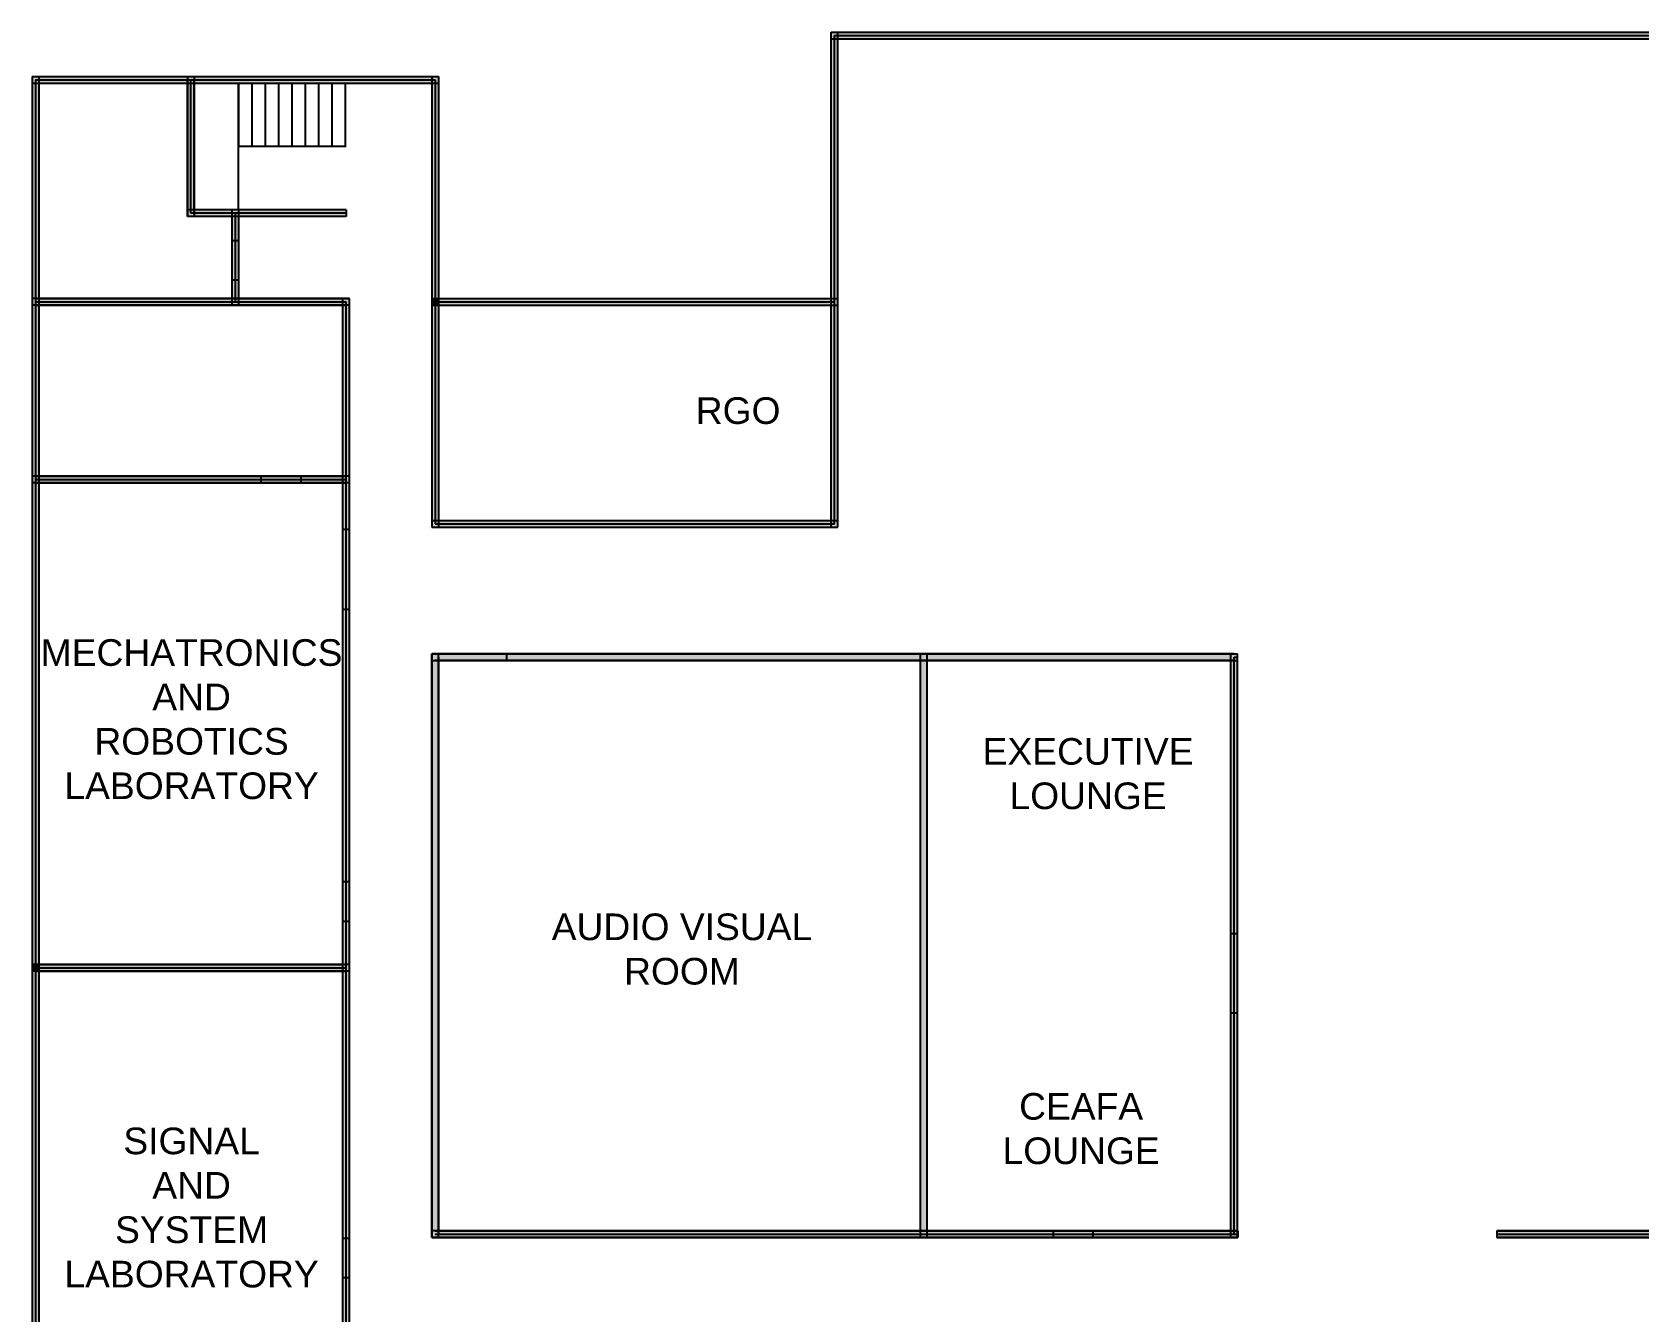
# Model space of a CAD drawing. Header units: millimetres. Extents: x 3.1 to 63.3, y 1.8 to 56.
# Drawn here: x 3.14 to 39.33, y 27.13 to 55.96 of the extents above; entities that cross this region are included whole.
import ezdxf

# ---------------------------------------------------------------- set-up
doc = ezdxf.new("R2010")
doc.units = ezdxf.units.MM
for name, color, linetype in [('1 - 1Z', 7, 'Continuous'), ('hatches', 7, 'Continuous'), ('label', 7, 'Continuous')]:
    doc.layers.add(name, color=color, linetype=linetype)
doc.styles.get("Standard").update_dxf_attribs({"font": 'arial.ttf'})

msp = doc.modelspace()

# ---------------------------------------------------------------- hatches: boundary and pattern name
at = {"layer": 'hatches'}
h = msp.add_hatch(color=256, dxfattribs=at)
h.dxf.hatch_style = 1
h.paths.add_polyline_path([(12.286, 49.809), (12.211, 49.809), (12.211, 44.959), (12.286, 44.959)])
h.paths.add_polyline_path([(12.211, 49.809), (12.136, 49.809), (12.136, 44.959), (12.211, 44.959)])
h.paths.add_polyline_path([(21.136, 49.959), (12.286, 49.959), (12.286, 49.884), (21.136, 49.884)])
h.paths.add_polyline_path([(21.136, 49.884), (12.286, 49.884), (12.286, 49.809), (21.136, 49.809)])
h.paths.add_polyline_path([(21.211, 49.959), (21.136, 49.959), (21.136, 49.884), (21.211, 49.884)])
h.paths.add_polyline_path([(21.211, 49.884), (21.136, 49.884), (21.136, 49.809), (21.211, 49.809)])
h.paths.add_polyline_path([(21.286, 49.959), (21.211, 49.959), (21.211, 49.809), (21.286, 49.809)])
h.paths.add_polyline_path([(21.211, 55.884), (21.286, 55.884), (21.286, 55.959), (21.136, 55.959), (21.136, 55.809), (21.211, 55.809)])
h.paths.add_polyline_path([(21.286, 55.884), (21.211, 55.884), (21.211, 55.809), (21.286, 55.809)], flags=17)
h.paths.add_polyline_path([(21.286, 55.809), (21.211, 55.809), (21.211, 49.959), (21.286, 49.959)])
h.paths.add_polyline_path([(21.211, 55.809), (21.136, 55.809), (21.136, 49.959), (21.211, 49.959)])
h.paths.add_polyline_path([(21.211, 49.809), (21.136, 49.809), (21.136, 44.959), (21.211, 44.959)])
h = msp.add_hatch(color=256, dxfattribs=at)
h.dxf.hatch_style = 1
h.paths.add_polyline_path([(39.136, 55.884), (36.461, 55.884), (29.961, 55.884), (21.286, 55.884), (21.286, 55.809), (39.136, 55.809)])
h.paths.add_polyline_path([(39.136, 55.959), (21.286, 55.959), (21.286, 55.884), (29.961, 55.884), (36.461, 55.884), (39.136, 55.884)])
h = msp.add_hatch(color=256, dxfattribs=at)
h.dxf.hatch_style = 1
h.paths.add_polyline_path([(45.286, 55.959), (45.136, 55.959), (45.136, 55.884), (45.211, 55.884), (45.211, 55.809), (45.286, 55.809)])
h.paths.add_polyline_path([(45.211, 55.884), (45.136, 55.884), (45.136, 55.809), (45.211, 55.809)], flags=17)
h.paths.add_polyline_path([(45.136, 55.884), (36.461, 55.884), (29.961, 55.884), (21.286, 55.884), (21.286, 55.809), (45.136, 55.809)])
h.paths.add_polyline_path([(45.136, 55.959), (21.286, 55.959), (21.286, 55.884), (29.961, 55.884), (36.461, 55.884), (45.136, 55.884)])
h.paths.add_polyline_path([(45.211, 55.809), (45.136, 55.809), (45.136, 44.959), (45.211, 44.959)])
h.paths.add_polyline_path([(45.286, 55.809), (45.211, 55.809), (45.211, 44.959), (45.286, 44.959)])
h.paths.add_polyline_path([(45.211, 44.959), (45.136, 44.959), (45.136, 44.884), (45.211, 44.884)])
h.paths.add_polyline_path([(45.286, 44.959), (45.211, 44.959), (45.211, 44.884), (45.286, 44.884)])
h.paths.add_polyline_path([(45.286, 44.884), (45.211, 44.884), (45.136, 44.884), (45.136, 44.809), (45.286, 44.809)])
h.paths.add_polyline_path([(54.136, 44.959), (45.286, 44.959), (45.286, 44.884), (54.136, 44.884)])
h.paths.add_polyline_path([(54.136, 44.884), (45.286, 44.884), (45.286, 44.809), (54.136, 44.809)])
h.paths.add_polyline_path([(54.211, 44.959), (54.136, 44.959), (54.136, 44.884), (54.211, 44.884)], flags=17)
h.paths.add_polyline_path([(54.286, 44.959), (54.211, 44.959), (54.211, 44.884), (54.136, 44.884), (54.136, 44.809), (54.286, 44.809)])
h.paths.add_polyline_path([(54.286, 54.809), (54.211, 54.809), (54.211, 44.959), (54.286, 44.959)])
h.paths.add_polyline_path([(54.211, 54.809), (54.136, 54.809), (54.136, 44.959), (54.211, 44.959)])
h.paths.add_polyline_path([(54.286, 54.884), (54.211, 54.884), (54.211, 54.809), (54.286, 54.809)], flags=17)
h.paths.add_polyline_path([(54.286, 54.959), (54.136, 54.959), (54.136, 54.809), (54.211, 54.809), (54.211, 54.884), (54.286, 54.884)])
h.paths.add_polyline_path([(59.636, 54.959), (54.286, 54.959), (54.286, 54.884), (56.211, 54.884), (59.636, 54.884)])
h.paths.add_polyline_path([(59.636, 54.884), (56.211, 54.884), (54.286, 54.884), (54.286, 54.809), (59.636, 54.809)])
h.paths.add_polyline_path([(59.786, 54.959), (59.636, 54.959), (59.636, 54.884), (59.786, 54.884)])
h.paths.add_polyline_path([(59.786, 54.884), (59.711, 54.884), (59.711, 54.809), (59.786, 54.809)])
h = msp.add_hatch(color=256, dxfattribs=at)
h.dxf.hatch_style = 1
h.paths.add_polyline_path([(10.211, 51.959), (7.786, 51.959), (7.786, 51.884), (10.211, 51.884)])
h.paths.add_polyline_path([(10.211, 51.884), (7.786, 51.884), (7.786, 51.809), (10.211, 51.809)])
h.paths.add_polyline_path([(7.786, 51.959), (7.636, 51.959), (7.636, 51.884), (7.786, 51.884)])
h.paths.add_polyline_path([(7.711, 51.884), (7.636, 51.884), (7.636, 51.809), (7.711, 51.809)])
h.paths.add_polyline_path([(7.786, 51.884), (7.711, 51.884), (7.711, 51.809), (7.786, 51.809)])
h.paths.add_polyline_path([(7.636, 51.884), (6.786, 51.884), (6.786, 51.809), (7.636, 51.809)])
h.paths.add_polyline_path([(7.636, 51.959), (6.786, 51.959), (6.786, 51.884), (7.636, 51.884)])
h.paths.add_polyline_path([(7.711, 51.809), (7.636, 51.809), (7.636, 51.259), (7.711, 51.259)])
h.paths.add_polyline_path([(7.786, 51.809), (7.711, 51.809), (7.711, 51.259), (7.786, 51.259)])
h.paths.add_polyline_path([(7.711, 51.259), (7.636, 51.259), (7.636, 50.372), (7.711, 50.372)])
h.paths.add_polyline_path([(7.786, 51.259), (7.711, 51.259), (7.711, 50.372), (7.786, 50.372)])
h.paths.add_polyline_path([(7.786, 50.372), (7.711, 50.372), (7.711, 49.959), (7.786, 49.959)])
h.paths.add_polyline_path([(7.711, 50.372), (7.636, 50.372), (7.636, 49.959), (7.711, 49.959)])
h.paths.add_polyline_path([(6.786, 51.959), (6.711, 51.959), (6.711, 51.884), (6.786, 51.884)], flags=17)
h.paths.add_polyline_path([(6.786, 51.884), (6.711, 51.884), (6.711, 51.959), (6.636, 51.959), (6.636, 51.809), (6.786, 51.809)])
h.paths.add_polyline_path([(6.711, 54.809), (6.636, 54.809), (6.636, 51.959), (6.711, 51.959)])
h.paths.add_polyline_path([(6.786, 54.809), (6.711, 54.809), (6.711, 51.959), (6.786, 51.959)])
h.paths.add_polyline_path([(6.786, 54.959), (6.636, 54.959), (6.636, 54.884), (6.786, 54.884)])
h.paths.add_polyline_path([(6.711, 54.884), (6.636, 54.884), (6.636, 54.809), (6.711, 54.809)])
h.paths.add_polyline_path([(6.786, 54.884), (6.711, 54.884), (6.711, 54.809), (6.786, 54.809)])
h.paths.add_polyline_path([(6.636, 54.959), (3.286, 54.959), (3.286, 54.884), (6.636, 54.884)])
h.paths.add_polyline_path([(6.636, 54.884), (3.286, 54.884), (3.286, 54.809), (6.636, 54.809)])
h.paths.add_polyline_path([(3.286, 54.959), (3.136, 54.959), (3.136, 54.809), (3.211, 54.809), (3.211, 54.884), (3.286, 54.884)])
h.paths.add_polyline_path([(3.286, 54.884), (3.211, 54.884), (3.211, 54.809), (3.286, 54.809)], flags=0)
h = msp.add_hatch(color=256, dxfattribs=at)
h.dxf.hatch_style = 1
h.paths.add_polyline_path([(10.286, 42.957), (10.211, 42.957), (10.211, 36.823), (10.286, 36.823)])
h.paths.add_polyline_path([(10.211, 42.957), (10.136, 42.957), (10.136, 36.823), (10.211, 36.823)])
h.paths.add_polyline_path([(3.211, 45.809), (3.136, 45.809), (3.136, 34.959), (3.211, 34.959)])
h.paths.add_polyline_path([(3.286, 45.809), (3.211, 45.809), (3.211, 34.959), (3.286, 34.959)])
h.paths.add_polyline_path([(3.211, 45.959), (3.136, 45.959), (3.136, 45.809), (3.211, 45.809), (3.211, 45.884)])
h.paths.add_polyline_path([(3.286, 45.959), (3.211, 45.959), (3.211, 45.884), (3.286, 45.884)])
h.paths.add_polyline_path([(3.286, 45.884), (3.211, 45.884), (3.211, 45.809), (3.286, 45.809)])
h.paths.add_polyline_path([(8.294, 45.959), (3.286, 45.959), (3.286, 45.884), (8.294, 45.884)])
h.paths.add_polyline_path([(8.294, 45.884), (3.286, 45.884), (3.286, 45.809), (8.294, 45.809)])
h.paths.add_polyline_path([(3.211, 49.809), (3.136, 49.809), (3.136, 45.959), (3.211, 45.959)])
h.paths.add_polyline_path([(3.286, 49.809), (3.211, 49.809), (3.211, 45.959), (3.286, 45.959)])
h.paths.add_polyline_path([(10.286, 45.959), (10.211, 45.959), (10.211, 45.884), (10.211, 45.809), (10.286, 45.809)])
h.paths.add_polyline_path([(10.211, 45.959), (10.136, 45.959), (10.136, 45.884), (10.211, 45.884)])
h.paths.add_polyline_path([(10.211, 45.884), (10.136, 45.884), (10.136, 45.809), (10.211, 45.809)])
h.paths.add_polyline_path([(10.136, 45.884), (9.194, 45.884), (9.194, 45.809), (10.136, 45.809)])
h.paths.add_polyline_path([(9.194, 45.959), (8.294, 45.959), (8.294, 45.884), (9.194, 45.884)])
h.paths.add_polyline_path([(9.194, 45.884), (8.294, 45.884), (8.294, 45.809), (9.194, 45.809)])
h.paths.add_polyline_path([(10.136, 45.959), (9.194, 45.959), (9.194, 45.884), (10.136, 45.884)])
h.paths.add_polyline_path([(10.211, 45.809), (10.136, 45.809), (10.136, 44.757), (10.211, 44.757)])
h.paths.add_polyline_path([(10.286, 45.809), (10.211, 45.809), (10.211, 44.757), (10.286, 44.757)])
h.paths.add_polyline_path([(10.286, 44.757), (10.211, 44.757), (10.211, 42.957), (10.286, 42.957)])
h.paths.add_polyline_path([(10.211, 44.757), (10.136, 44.757), (10.136, 42.957), (10.211, 42.957)])
h.paths.add_polyline_path([(10.211, 49.809), (10.136, 49.809), (10.136, 45.959), (10.211, 45.959)])
h.paths.add_polyline_path([(10.286, 49.809), (10.211, 49.809), (10.211, 45.959), (10.286, 45.959)])
h.paths.add_polyline_path([(10.286, 49.959), (10.211, 49.959), (10.211, 49.884), (10.211, 49.809), (10.286, 49.809)])
h.paths.add_polyline_path([(10.211, 49.959), (10.136, 49.959), (10.136, 49.884), (10.211, 49.884)])
h.paths.add_polyline_path([(10.211, 49.884), (10.136, 49.884), (10.136, 49.809), (10.211, 49.809)])
h.paths.add_polyline_path([(10.136, 49.884), (7.786, 49.884), (7.786, 49.809), (10.136, 49.809)])
h.paths.add_polyline_path([(10.136, 49.959), (7.786, 49.959), (7.786, 49.884), (10.136, 49.884)])
h.paths.add_polyline_path([(7.786, 49.959), (7.636, 49.959), (7.636, 49.884), (7.786, 49.884)])
h.paths.add_polyline_path([(7.786, 49.884), (7.636, 49.884), (7.636, 49.809), (7.786, 49.809)])
h.paths.add_polyline_path([(7.636, 49.884), (3.286, 49.884), (3.286, 49.809), (7.636, 49.809)])
h.paths.add_polyline_path([(7.636, 49.959), (3.286, 49.959), (3.286, 49.884), (7.636, 49.884)])
h.paths.add_polyline_path([(3.211, 49.959), (3.136, 49.959), (3.136, 49.809), (3.211, 49.809), (3.211, 49.884)])
h.paths.add_polyline_path([(3.286, 49.959), (3.211, 49.959), (3.211, 49.884), (3.286, 49.884)])
h.paths.add_polyline_path([(3.286, 49.884), (3.211, 49.884), (3.211, 49.809), (3.286, 49.809)])
h.paths.add_polyline_path([(3.211, 54.809), (3.136, 54.809), (3.136, 49.959), (3.211, 49.959)])
h.paths.add_polyline_path([(3.286, 54.809), (3.211, 54.809), (3.211, 49.959), (3.286, 49.959)])
h = msp.add_hatch(color=256, dxfattribs=at)
h.dxf.hatch_style = 1
h.paths.add_polyline_path([(3.286, 54.884), (3.211, 54.884), (3.211, 54.809), (3.286, 54.809)])
h.paths.add_polyline_path([(12.136, 54.959), (6.786, 54.959), (6.786, 54.884), (10.211, 54.884), (12.136, 54.884)])
h.paths.add_polyline_path([(12.136, 54.884), (10.211, 54.884), (6.786, 54.884), (6.786, 54.809), (12.136, 54.809)])
h.paths.add_polyline_path([(12.286, 54.959), (12.136, 54.959), (12.136, 54.884), (12.211, 54.884), (12.211, 54.809), (12.286, 54.809)])
h.paths.add_polyline_path([(12.211, 54.884), (12.136, 54.884), (12.136, 54.809), (12.211, 54.809)], flags=17)
h.paths.add_polyline_path([(12.211, 54.809), (12.136, 54.809), (12.136, 49.959), (12.211, 49.959)])
h.paths.add_polyline_path([(12.286, 54.809), (12.211, 54.809), (12.211, 49.959), (12.286, 49.959)])
h = msp.add_hatch(color=256, dxfattribs=at)
h.dxf.hatch_style = 1
h.paths.add_polyline_path([(12.286, 49.959), (12.211, 49.959), (12.211, 49.884), (12.286, 49.884)])
h.paths.add_polyline_path([(12.286, 49.884), (12.211, 49.884), (12.211, 49.809), (12.286, 49.809)])
h.paths.add_polyline_path([(12.211, 49.884), (12.211, 49.959), (12.136, 49.959), (12.136, 49.809), (12.211, 49.809)])
h = msp.add_hatch(color=256, dxfattribs=at)
h.dxf.hatch_style = 1
h.paths.add_polyline_path([(21.286, 49.809), (21.211, 49.809), (21.211, 44.959), (21.286, 44.959)])
h.paths.add_polyline_path([(21.211, 44.959), (21.136, 44.959), (21.136, 44.884), (21.211, 44.884)], flags=17)
h.paths.add_polyline_path([(21.286, 44.959), (21.211, 44.959), (21.211, 44.884), (21.136, 44.884), (21.136, 44.809), (21.286, 44.809)])
h.paths.add_polyline_path([(21.136, 44.959), (12.286, 44.959), (12.286, 44.884), (21.136, 44.884)])
h.paths.add_polyline_path([(12.286, 44.959), (12.211, 44.959), (12.211, 44.884), (12.286, 44.884)], flags=17)
h.paths.add_polyline_path([(12.286, 44.884), (12.211, 44.884), (12.211, 44.959), (12.136, 44.959), (12.136, 44.809), (12.286, 44.809)])
h.paths.add_polyline_path([(21.136, 44.884), (12.286, 44.884), (12.286, 44.809), (21.136, 44.809)])
h.paths.add_polyline_path([(12.286, 41.884), (12.211, 41.884), (12.211, 41.809), (12.286, 41.809)], flags=17)
h.paths.add_polyline_path([(12.286, 41.959), (12.136, 41.959), (12.136, 41.809), (12.211, 41.809), (12.211, 41.884), (12.286, 41.884)])
h.paths.add_polyline_path([(13.832, 41.959), (12.286, 41.959), (12.286, 41.884), (13.832, 41.884)])
h.paths.add_polyline_path([(13.832, 41.884), (12.286, 41.884), (12.286, 41.809), (13.832, 41.809)])
h = msp.add_hatch(color=256, dxfattribs=at)
h.dxf.hatch_style = 1
h.paths.add_polyline_path([(23.286, 41.809), (23.136, 41.809), (23.136, 28.959), (23.286, 28.959)])
h.paths.add_polyline_path([(23.286, 28.959), (23.136, 28.959), (23.136, 28.884), (23.286, 28.884)])
h.paths.add_polyline_path([(23.286, 28.884), (23.136, 28.884), (23.136, 28.809), (23.286, 28.809)])
h.paths.add_polyline_path([(23.136, 28.959), (12.286, 28.959), (12.286, 28.884), (23.136, 28.884)])
h.paths.add_polyline_path([(23.136, 28.884), (12.286, 28.884), (12.286, 28.809), (23.136, 28.809)])
h.paths.add_polyline_path([(12.286, 28.959), (12.136, 28.959), (12.136, 28.809), (12.286, 28.809)])
h.paths.add_polyline_path([(12.286, 41.809), (12.136, 41.809), (12.136, 28.959), (12.286, 28.959)])
h.paths.add_polyline_path([(23.136, 41.959), (13.832, 41.959), (13.832, 41.809), (23.136, 41.809)])
h.paths.add_polyline_path([(23.286, 41.959), (23.136, 41.959), (23.136, 41.809), (23.286, 41.809)])
h = msp.add_hatch(color=256, dxfattribs=at)
h.dxf.hatch_style = 1
h.paths.add_polyline_path([(30.286, 35.657), (30.211, 35.657), (30.211, 33.87), (30.286, 33.87)])
h.paths.add_polyline_path([(30.211, 35.657), (30.136, 35.657), (30.136, 33.87), (30.211, 33.87)])
h.paths.add_polyline_path([(30.211, 41.809), (30.136, 41.809), (30.136, 35.657), (30.211, 35.657)])
h.paths.add_polyline_path([(30.286, 41.809), (30.211, 41.809), (30.211, 35.657), (30.286, 35.657)])
h.paths.add_polyline_path([(30.286, 33.87), (30.211, 33.87), (30.211, 28.959), (30.286, 28.959)])
h.paths.add_polyline_path([(30.211, 33.87), (30.136, 33.87), (30.136, 28.959), (30.211, 28.959)])
h.paths.add_polyline_path([(30.286, 41.884), (30.211, 41.884), (30.211, 41.809), (30.286, 41.809)])
h.paths.add_polyline_path([(30.211, 41.884), (30.136, 41.884), (30.136, 41.809), (30.211, 41.809)])
h.paths.add_polyline_path([(30.286, 41.959), (30.136, 41.959), (30.136, 41.884), (30.211, 41.884), (30.286, 41.884)])
h.paths.add_polyline_path([(30.136, 41.959), (23.286, 41.959), (23.286, 41.884), (30.136, 41.884)])
h.paths.add_polyline_path([(30.136, 41.884), (23.286, 41.884), (23.286, 41.809), (30.136, 41.809)])
h = msp.add_hatch(color=256, dxfattribs=at)
h.dxf.hatch_style = 1
h.paths.add_polyline_path([(10.211, 27.9), (10.136, 27.9), (10.136, 23.959), (10.211, 23.959)])
h.paths.add_polyline_path([(10.286, 27.9), (10.211, 27.9), (10.211, 23.959), (10.286, 23.959)])
h.paths.add_polyline_path([(10.211, 28.788), (10.136, 28.788), (10.136, 27.9), (10.211, 27.9)])
h.paths.add_polyline_path([(10.286, 28.788), (10.211, 28.788), (10.211, 27.9), (10.286, 27.9)])
h.paths.add_polyline_path([(10.286, 34.809), (10.211, 34.809), (10.211, 28.788), (10.286, 28.788)])
h.paths.add_polyline_path([(10.211, 34.809), (10.136, 34.809), (10.136, 28.788), (10.211, 28.788)])
h.paths.add_polyline_path([(10.136, 34.884), (3.286, 34.884), (3.286, 34.809), (10.136, 34.809)])
h.paths.add_polyline_path([(10.136, 34.959), (3.286, 34.959), (3.286, 34.884), (10.136, 34.884)])
h.paths.add_polyline_path([(10.286, 34.959), (10.211, 34.959), (10.211, 34.884), (10.211, 34.809), (10.286, 34.809)])
h.paths.add_polyline_path([(10.211, 34.959), (10.136, 34.959), (10.136, 34.884), (10.211, 34.884)])
h.paths.add_polyline_path([(10.211, 34.884), (10.136, 34.884), (10.136, 34.809), (10.211, 34.809)])
h.paths.add_polyline_path([(10.211, 35.923), (10.136, 35.923), (10.136, 34.959), (10.211, 34.959)])
h.paths.add_polyline_path([(10.286, 35.923), (10.211, 35.923), (10.211, 34.959), (10.286, 34.959)])
h.paths.add_polyline_path([(10.211, 36.823), (10.136, 36.823), (10.136, 35.923), (10.211, 35.923)])
h.paths.add_polyline_path([(10.286, 36.823), (10.211, 36.823), (10.211, 35.923), (10.286, 35.923)])
h = msp.add_hatch(color=256, dxfattribs=at)
h.dxf.hatch_style = 1
h.paths.add_polyline_path([(3.286, 34.959), (3.211, 34.959), (3.211, 34.884), (3.286, 34.884)])
h.paths.add_polyline_path([(3.286, 34.884), (3.211, 34.884), (3.211, 34.809), (3.286, 34.809)])
h.paths.add_polyline_path([(3.211, 34.884), (3.211, 34.959), (3.136, 34.959), (3.136, 34.809), (3.211, 34.809)])
h = msp.add_hatch(color=256, dxfattribs=at)
h.dxf.hatch_style = 1
h.paths.add_polyline_path([(3.286, 23.809), (3.211, 23.809), (3.211, 12.959), (3.286, 12.959)])
h.paths.add_polyline_path([(3.211, 23.809), (3.136, 23.809), (3.136, 12.959), (3.211, 12.959)])
h.paths.add_polyline_path([(3.211, 34.809), (3.136, 34.809), (3.136, 23.959), (3.211, 23.959)])
h.paths.add_polyline_path([(3.286, 34.809), (3.211, 34.809), (3.211, 23.959), (3.286, 23.959)])
h = msp.add_hatch(color=256, dxfattribs=at)
h.dxf.hatch_style = 1
h.paths.add_polyline_path([(52.918, 28.884), (46.953, 28.884), (46.953, 28.809), (52.918, 28.809)])
h.paths.add_polyline_path([(52.918, 28.959), (46.953, 28.959), (46.953, 28.884), (52.918, 28.884)])
h.paths.add_polyline_path([(46.953, 28.959), (46.878, 28.959), (46.878, 28.884), (46.953, 28.884)])
h.paths.add_polyline_path([(46.878, 28.959), (46.803, 28.959), (46.803, 28.884), (46.878, 28.884)])
h.paths.add_polyline_path([(46.953, 28.884), (46.878, 28.884), (46.803, 28.884), (46.803, 28.809), (46.953, 28.809)])
h.paths.add_polyline_path([(46.803, 28.959), (43.286, 28.959), (43.286, 28.884), (46.803, 28.884)])
h.paths.add_polyline_path([(46.803, 28.884), (43.286, 28.884), (43.286, 28.809), (46.803, 28.809)])
h.paths.add_polyline_path([(43.211, 28.959), (43.136, 28.959), (43.136, 28.884), (43.211, 28.884)])
h.paths.add_polyline_path([(43.286, 28.959), (43.211, 28.959), (43.211, 28.884), (43.286, 28.884)])
h.paths.add_polyline_path([(43.286, 28.884), (43.211, 28.884), (43.136, 28.884), (43.136, 28.809), (43.286, 28.809)])
h.paths.add_polyline_path([(43.136, 28.959), (36.127, 28.959), (36.127, 28.884), (43.136, 28.884)])
h.paths.add_polyline_path([(43.136, 28.884), (36.127, 28.884), (36.127, 28.809), (43.136, 28.809)])
h.paths.add_polyline_path([(30.286, 28.959), (30.211, 28.959), (30.211, 28.884), (30.286, 28.884)])
h.paths.add_polyline_path([(30.296, 28.959), (30.286, 28.959), (30.286, 28.884), (30.296, 28.884)])
h.paths.add_polyline_path([(30.296, 28.884), (30.286, 28.884), (30.286, 28.809), (30.296, 28.809)])
h.paths.add_polyline_path([(30.286, 28.884), (30.211, 28.884), (30.136, 28.884), (30.136, 28.809), (30.286, 28.809)])
h.paths.add_polyline_path([(30.211, 28.959), (30.136, 28.959), (30.136, 28.884), (30.211, 28.884)])
h.paths.add_polyline_path([(30.136, 28.959), (27.039, 28.959), (27.039, 28.884), (30.136, 28.884)])
h.paths.add_polyline_path([(30.136, 28.884), (27.039, 28.884), (27.039, 28.809), (30.136, 28.809)])
h.paths.add_polyline_path([(27.039, 28.959), (26.139, 28.959), (26.139, 28.884), (27.039, 28.884)])
h.paths.add_polyline_path([(27.039, 28.884), (26.139, 28.884), (26.139, 28.809), (27.039, 28.809)])
h.paths.add_polyline_path([(26.139, 28.959), (23.286, 28.959), (23.286, 28.884), (26.139, 28.884)])
h.paths.add_polyline_path([(26.139, 28.884), (23.286, 28.884), (23.286, 28.809), (26.139, 28.809)])

# ---------------------------------------------------------------- linework, layer by layer
at = {"layer": '1 - 1Z'}
for p, q in [((21.136, 44.884), (21.136, 55.959)), ((21.136, 55.959), (29.961, 55.959)), ((21.136, 44.809), (21.136, 55.959)), ((21.136, 55.959), (45.286, 55.959)), ((21.136, 55.809), (45.286, 55.809)), ((21.211, 44.884), (21.211, 55.884)), ((21.211, 55.884), (29.961, 55.884)), ((21.211, 55.809), (29.961, 55.809)), ((21.286, 44.809), (21.286, 55.959)), ((21.286, 44.809), (21.286, 55.884)), ((29.961, 55.959), (36.461, 55.959)), ((29.961, 55.884), (36.461, 55.884)), ((29.961, 55.809), (36.461, 55.809)), ((36.461, 55.959), (45.286, 55.959)), ((36.461, 55.884), (45.211, 55.884)), ((36.461, 55.809), (45.211, 55.809)), ((3.136, 54.959), (10.211, 54.959)), ((3.136, 54.959), (3.136, 49.884)), ((3.136, 54.959), (3.136, 1.809)), ((3.136, 54.959), (12.286, 54.959)), ((3.136, 54.809), (12.286, 54.809)), ((3.211, 54.884), (10.211, 54.884)), ((3.211, 54.884), (3.211, 49.884)), ((3.211, 54.809), (10.211, 54.809)), ((3.286, 54.959), (3.286, 1.809)), ((3.286, 54.884), (3.286, 49.884)), ((6.636, 54.959), (6.636, 51.809)), ((6.636, 51.809), (6.636, 54.884)), ((6.711, 51.884), (6.711, 54.884)), ((6.786, 54.959), (6.786, 51.809)), ((6.786, 51.884), (6.786, 54.884)), ((7.786, 51.959), (7.786, 54.809)), ((7.786, 54.809), (7.786, 53.384)), ((8.086, 54.809), (8.086, 53.384)), ((8.386, 54.809), (8.386, 53.384)), ((8.686, 54.809), (8.686, 53.384)), ((8.986, 54.809), (8.986, 53.384)), ((9.286, 54.809), (9.286, 53.384)), ((9.586, 54.809), (9.586, 53.384)), ((9.886, 54.809), (9.886, 53.384)), ((10.186, 54.809), (10.186, 53.384)), ((10.211, 54.959), (12.286, 54.959)), ((10.211, 54.884), (12.211, 54.884)), ((10.211, 54.809), (12.211, 54.809)), ((12.136, 54.959), (12.136, 44.809)), ((12.136, 54.884), (12.136, 44.809)), ((12.211, 54.884), (12.211, 44.884)), ((12.286, 54.959), (12.286, 44.884)), ((12.286, 54.959), (12.286, 44.809)), ((10.211, 53.384), (7.786, 53.384)), ((10.211, 51.959), (6.636, 51.959)), ((10.211, 51.809), (6.636, 51.809)), ((10.211, 51.809), (6.636, 51.809)), ((10.211, 51.959), (6.711, 51.959)), ((10.211, 51.884), (6.711, 51.884)), ((7.636, 51.959), (7.636, 49.809)), ((7.636, 51.884), (7.636, 49.89)), ((7.711, 51.884), (7.711, 49.89)), ((7.786, 51.959), (7.786, 49.809)), ((7.786, 51.884), (7.786, 49.89)), ((7.786, 51.259), (7.636, 51.259)), ((10.286, 49.959), (3.136, 49.959)), ((3.211, 49.959), (10.286, 49.959)), ((10.136, 1.809), (10.136, 49.959)), ((10.286, 45.884), (10.286, 49.959)), ((10.286, 1.809), (10.286, 49.959)), ((12.136, 49.959), (21.286, 49.959)), ((12.211, 49.959), (21.211, 49.959)), ((3.136, 49.884), (3.136, 45.884)), ((10.286, 49.809), (3.136, 49.809)), ((3.211, 49.884), (10.211, 49.884)), ((3.211, 49.884), (3.211, 45.884)), ((3.211, 49.809), (10.211, 49.809)), ((3.286, 49.884), (3.286, 45.884)), ((10.136, 45.884), (10.136, 49.884)), ((10.211, 45.884), (10.211, 49.884)), ((12.136, 49.809), (21.286, 49.809)), ((12.211, 49.884), (21.211, 49.884)), ((12.211, 49.809), (21.211, 49.809)), ((10.286, 45.959), (3.136, 45.959)), ((3.136, 45.884), (3.136, 34.884)), ((10.286, 45.809), (3.136, 45.809)), ((3.211, 45.959), (10.211, 45.959)), ((3.211, 45.884), (10.211, 45.884)), ((3.211, 45.884), (3.211, 34.884)), ((3.211, 45.809), (10.211, 45.809)), ((3.286, 45.884), (3.286, 34.884)), ((8.294, 45.809), (8.294, 45.959)), ((10.136, 34.884), (10.136, 45.884)), ((10.211, 34.884), (10.211, 45.884)), ((10.286, 34.884), (10.286, 45.884)), ((12.136, 44.959), (21.286, 44.959)), ((12.211, 44.959), (21.211, 44.959)), ((12.211, 44.884), (21.211, 44.884)), ((10.286, 44.757), (10.136, 44.757)), ((12.136, 44.809), (21.286, 44.809)), ((12.136, 44.809), (21.286, 44.809)), ((23.211, 41.959), (12.136, 41.959)), ((12.136, 41.959), (12.136, 28.809)), ((12.136, 28.809), (12.136, 41.959)), ((12.136, 41.959), (30.286, 41.959)), ((12.136, 41.809), (30.286, 41.809)), ((23.211, 41.809), (12.211, 41.809)), ((12.286, 28.809), (12.286, 41.959)), ((12.286, 41.884), (12.286, 28.884)), ((23.136, 41.959), (23.136, 28.809)), ((23.136, 41.884), (23.136, 28.884)), ((30.211, 41.959), (23.211, 41.959)), ((30.211, 41.809), (23.211, 41.809)), ((23.286, 41.959), (23.286, 28.809)), ((23.286, 41.884), (23.286, 28.884)), ((30.136, 28.809), (30.136, 41.959)), ((30.136, 28.884), (30.136, 41.884)), ((30.211, 41.959), (30.286, 41.959)), ((30.211, 28.884), (30.211, 41.884)), ((30.211, 41.884), (30.286, 41.884)), ((30.211, 41.809), (30.286, 41.809)), ((30.286, 28.809), (30.286, 41.959)), ((30.286, 28.884), (30.286, 41.884)), ((10.286, 35.923), (10.136, 35.923)), ((10.286, 34.959), (3.136, 34.959)), ((3.136, 34.884), (3.136, 23.884)), ((10.286, 34.809), (3.136, 34.809)), ((3.211, 34.959), (10.211, 34.959)), ((3.211, 34.884), (10.211, 34.884)), ((3.211, 34.884), (3.211, 23.884)), ((3.211, 34.809), (10.211, 34.809)), ((3.286, 34.884), (3.286, 23.884)), ((10.136, 23.884), (10.136, 34.884)), ((10.211, 23.884), (10.211, 34.884)), ((10.286, 23.884), (10.286, 34.884)), ((30.296, 28.959), (12.136, 28.959)), ((12.211, 28.959), (30.211, 28.959)), ((26.139, 28.809), (26.139, 28.959)), ((27.039, 28.809), (27.039, 28.959)), ((30.211, 28.959), (30.296, 28.959)), ((54.286, 28.959), (36.127, 28.959)), ((36.127, 28.959), (36.127, 28.809)), ((36.127, 28.959), (43.211, 28.959)), ((12.136, 28.809), (30.211, 28.809)), ((30.296, 28.809), (12.136, 28.809)), ((12.211, 28.884), (30.211, 28.884)), ((30.211, 28.884), (30.296, 28.884)), ((30.211, 28.809), (30.296, 28.809)), ((36.127, 28.884), (43.211, 28.884)), ((54.286, 28.809), (36.127, 28.809)), ((36.127, 28.809), (43.211, 28.809))]:
    msp.add_line(p, q, dxfattribs=at)
for points in [[(7.786, 50.372), (7.636, 50.372)], [(9.194, 45.809), (9.194, 45.959)], [(10.286, 42.957), (10.136, 42.957)], [(13.832, 41.809), (13.832, 41.959)], [(10.286, 36.823), (10.136, 36.823)], [(30.136, 35.657), (30.284, 35.657)], [(30.136, 33.87), (30.286, 33.87)], [(30.296, 28.959), (30.296, 28.809)], [(10.286, 28.788), (10.136, 28.788)], [(10.286, 27.9), (10.136, 27.9)]]:
    msp.add_lwpolyline(points, dxfattribs=at)
at = {"layer": 'hatches'}
msp.add_line((10.211, 51.959), (10.211, 51.809), dxfattribs=at)

# ---------------------------------------------------------------- texts
at = {"layer": 'label', "char_height": 0.6, "attachment_point": 1}
for s, insert in [('\\pxqc;RGO', (16.082, 47.734)), ('\\pxqc;MECHATRONICS AND ROBOTICS LABORATORY', (3.771, 42.285)), ('\\pxqc;EXECUTIVE LOUNGE', (23.964, 40.058)), ('\\pxqc;AUDIO VISUAL ROOM', (14.817, 36.107)), ('\\pxqc;CEAFA LOUNGE', (23.808, 32.063)), ('\\pxqc;SIGNAL \\PAND \\PSYSTEM LABORATORY', (3.771, 31.285))]:
    msp.add_mtext_dynamic_manual_height_columns(s, width=5.91367, gutter_width=12.5, heights=[0], dxfattribs=dict(at, insert=insert))

doc.saveas('drawing.dxf')
